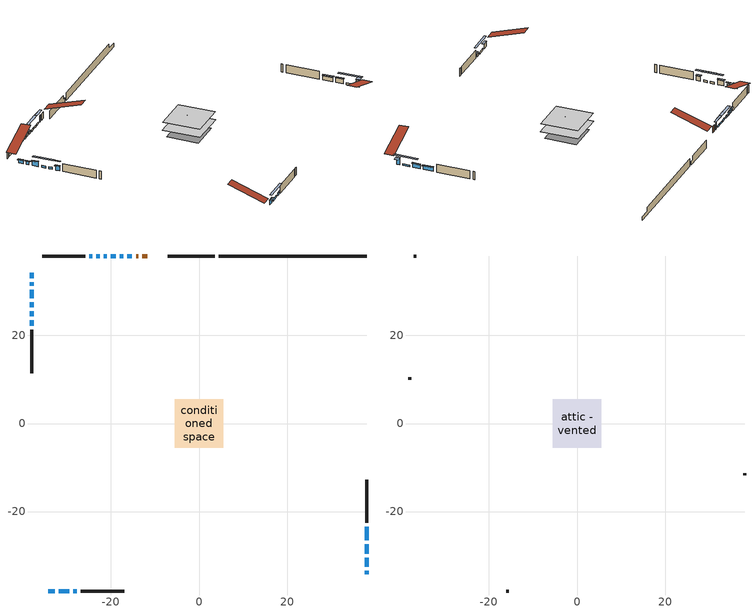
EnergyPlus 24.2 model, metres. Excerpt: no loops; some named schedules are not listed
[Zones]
conditioned space
 floor outside (Floor1 construction): -0.87,-0.87 -0.87,0.87 0.87,0.87 0.87,-0.87 z0.76
 floor adiabatic (AdiabaticFloorConstruction): -5.53,-5.53 -5.53,5.53 5.53,5.53 5.53,-5.53 z0.76
 floor foundation (Slab1 construction): -4.67,-4.67 -4.67,4.67 4.67,4.67 4.67,-4.67 z-1.58
 floor foundation (Slab1 construction 1): -2.62,-2.62 -2.62,2.62 2.62,2.62 2.62,-2.62 z-1.58
 wall outside (AdiabaticWallConstruction 1): -11.79,38.06 -12.86,38.06 / -13.78,38.06 -14.31,38.06 z0.76:2.79
 wall outside (AdiabaticWallConstruction): 38.06,-34.3 38.06,-33.48 z0.76:2.84; -38.06,34.3 -38.06,32.97 z0.76:1.87; -38.06,32.05 -38.06,31.28 / -28.58,-38.06 -27.76,-38.06 z0.76:1.68; -38.06,30.36 -38.06,28.49 z0.76:2.26; -34.3,-38.06 -32.77,-38.06 z0.76:2.16; 38.06,-32.56 38.06,-30.47 / -15.23,38.06 -16.28,38.06 / -17.2,38.06 -18.02,38.06 z0.76:1.31; -38.06,27.56 -38.06,26.39 / -31.84,-38.06 -29.51,-38.06 / -18.95,38.06 -20.02,38.06 / -38.06,25.46 -38.06,24.39 z0.76:1.37; 38.06,-29.54 38.06,-27.42 z0.76:2.14; 38.06,-26.49 38.06,-23.49 z0.76:2.1; -20.94,38.06 -21.61,38.06 z0.76:1.38; -22.54,38.06 -23.3,38.06 z0.76:1.84; -24.23,38.06 -24.89,38.06 / -38.06,23.47 -38.06,22.19 z0.76:2.17
 wall outside (Wall1 construction): -25.82,38.06 -35.65,38.06 / -26.84,-38.06 -17,-38.06 / -38.06,21.27 -38.06,11.43 / 38.06,-22.57 38.06,-12.74 z0.76:3.2
 wall foundation (FoundationWall1 construction): 4.46,38.06,-1.58 4.46,38.06,0.76 34.7,38.06,0.76 34.7,38.06,-0.52 38.06,38.06,-0.52 38.06,38.06,-1.58
 wall foundation (FoundationWall2 construction): -7.09,38.06,-1.58 -7.09,38.06,0.76 2.47,38.06,0.76 2.47,38.06,-0.46 3.53,38.06,-0.46 3.53,38.06,-1.58
 window (WindowConstruction 10): 38.06,-34.3 38.06,-33.48 z0.76:2.84
 window (WindowConstruction 6): -38.06,34.3 -38.06,32.98 z0.76:1.87
 window (WindowConstruction 7): -38.06,32.05 -38.06,31.28 z0.76:1.67
 window (WindowConstruction 8): -38.06,30.36 -38.06,28.49 z0.76:2.26
 window (WindowConstruction 9): -34.3,-38.06 -32.77,-38.06 z0.76:2.16
 window (WindowConstruction 12): 38.06,-32.56 38.06,-30.47 z0.76:1.31
 window (WindowConstruction 13): -15.24,38.06 -16.28,38.06 z0.76:1.31
 window (WindowConstruction 14): -17.21,38.06 -18.02,38.06 z0.76:1.31
 window (WindowConstruction 15): -38.06,27.56 -38.06,26.39 z0.76:1.37
 window (WindowConstruction 16): -31.84,-38.06 -29.51,-38.06 z0.76:1.37
 window (WindowConstruction 17): -18.95,38.06 -20.02,38.06 z0.76:1.37
 window (WindowConstruction 18): -38.06,25.46 -38.06,24.39 z0.76:1.37
 window (WindowConstruction 11): -28.58,-38.06 -27.76,-38.06 z0.76:1.67
 window (WindowConstruction): 38.06,-29.54 38.06,-27.42 z0.76:2.14
 window (WindowConstruction 1): 38.06,-26.49 38.06,-23.5 z0.76:2.1
 window (WindowConstruction 2): -20.95,38.06 -21.61,38.06 z0.76:1.38
 window (WindowConstruction 3): -22.54,38.06 -23.3,38.06 z0.76:1.84
 window (WindowConstruction 4): -24.23,38.06 -24.89,38.06 z0.76:2.17
 window (WindowConstruction 5): -38.06,23.47 -38.06,22.19 z0.76:2.17
 door (Door): -11.79,38.06 -12.85,38.06 z0.76:2.79
 door (Door 1): -13.78,38.06 -14.31,38.06 z0.76:2.79
 ceiling adiabatic (AdiabaticFloorConstruction): 5.53,-5.53 5.53,5.53 -5.53,5.53 -5.53,-5.53 z0.76
attic - vented
 floor to conditioned space (Floor2 construction Reversed): -5.46,-5.46 -5.46,5.46 5.46,5.46 5.46,-5.46 z3.2
 floor to conditioned space (Floor3 construction Reversed): -0.87,-0.87 -0.87,0.87 0.87,0.87 0.87,-0.87 z3.2
 wall outside (Wall2 construction): -36.58,38.06 -37.13,38.06 / -16.08,-38.06 -15.52,-38.06 / -38.06,10.5 -38.06,9.95 / 38.06,-11.81 38.06,-11.25 z0.76:3.2
 roof outside (Roof1 construction): -10.86,38.06,3.2 -10.86,27.3,6.79 -8.02,27.3,6.79 -8.02,38.06,3.2; -35.22,-38.06,3.2 -35.22,-27.3,6.79 -38.06,-27.3,6.79 -38.06,-38.06,3.2; -38.06,35.22,3.2 -27.3,35.22,6.79 -27.3,38.06,6.79 -38.06,38.06,3.2; 38.06,-35.22,3.2 27.3,-35.22,6.79 27.3,-38.06,6.79 38.06,-38.06,3.2
shading: 38.06,-33.3 38.06,-34.47 39.58,-34.47 39.58,-33.3 z3.02; -38.06,32.84 -38.06,34.43 -38.67,34.43 -38.67,32.84 z2; -38.06,30.99 -38.06,32.34 -38.36,32.34 -38.36,30.99 z1.97; -38.06,28.36 -38.06,30.49 -38.67,30.49 -38.67,28.36 z2.39; -32.64,-38.06 -34.43,-38.06 -34.43,-38.67 -32.64,-38.67 z2.29; 38.06,-27.99 38.06,-35.04 38.67,-35.04 38.67,-27.99 z3.79; -18.76,38.06 -12.75,38.06 -12.75,38.67 -18.76,38.67 z3.79; -20.5,38.06 -14.73,38.06 -14.73,38.67 -20.5,38.67 z3.79; -38.06,23.91 -38.06,30.04 -38.67,30.04 -38.67,23.91 z3.85; -27.03,-38.06 -34.32,-38.06 -34.32,-38.67 -27.03,-38.67 z3.85; -22.5,38.06 -16.47,38.06 -16.47,38.67 -22.5,38.67 z3.85; -38.06,21.91 -38.06,27.94 -38.67,27.94 -38.67,21.91 z3.85; -27.63,-38.06 -28.71,-38.06 -28.71,-38.36 -27.63,-38.36 z1.81; 38.06,-27.29 38.06,-29.67 38.67,-29.67 38.67,-27.29 z2.27; 38.06,-23.36 38.06,-26.62 38.67,-26.62 38.67,-23.36 z2.23; -21.74,38.06 -20.81,38.06 -20.81,38.67 -21.74,38.67 z1.51; -23.43,38.06 -22.41,38.06 -22.41,38.67 -23.43,38.67 z1.97; -25.02,38.06 -24.1,38.06 -24.1,38.67 -25.02,38.67 z2.3; -38.06,22.06 -38.06,23.6 -38.67,23.6 -38.67,22.06 z2.3
[Building]
Building 1: Terrain=Suburbs
[Site:Location]
Lethbridge CDA_AB: Latitude {deg}=49.7; Longitude {deg}=-112.77; Time Zone {hr}=-7; Elevation {m}=910; Keep Site Location Information=Yes
[Site:GroundTemperature:Shallow]
2.17017, 0.159738, -0.00126401, 0.952787, 4.78277, 8.59492, 11.8998, 13.9934, 14.1713, 12.4685, 9.24786, 5.55266
[Site:WaterMainsTemperature]
Calculation Method=Schedule; Temperature Schedule=mains temperature schedule
[Material] Roughness=Rough; Thermal Absorptance=0.9
Name | Thickness {m} | Conductivity {W/m-K} | Density {kg/m3} | Specific Heat {J/kg-K} | Solar Absorptance | Visible Absorptance
asphalt or fiberglass shingles | 0.00635 | 0.162714 | 1121.4 | 1465.45 | 0.4 | 0.4
ceiling loosefill ins | 0.169333 | 0.0480833 | 16.02 | 1046.75 | 0.7 | 0.7
ceiling loosefill ins 1 | 0.0846667 | 0.0480833 | 16.02 | 1046.75 | 0.7 | 0.7
ceiling stud and cavity | 0.1397 | 0.0808738 | 65.682 | 1177.47 | 0.7 | 0.7
ceiling stud and cavity 1 | 0.1397 | 0.114319 | 65.682 | 1177.47 | 0.7 | 0.7
concrete 4.0 in. | 0.1016 | 1.803125 | 2242.8 | 837.4 | 0.7 | 0.7
concrete 8.0 in. | 0.2032 | 1.803125 | 2242.8 | 837.4 | 0.7 | 0.7
door material | 0.04445 | 0.188738 | 512.64 | 1214.23 | 0.7 | 0.7
door material 1 | 0.04445 | 0.327969 | 512.64 | 1214.23 | 0.7 | 0.7
exterior vertical ins | 0.00336226 | 0.029427 | 32.04 | 1214.23 | 0.7 | 0.7
floor covering | 0.0127 | 9.015625 | 54.468 | 1339.84 | 0.6 | 0.6
floor covering 1 | 0.0127 | 0.0433444 | 54.468 | 1339.84 | 0.6 | 0.6
floor rigid ins; wall rigid ins | 0.512978 | 0.029427 | 32.04 | 1214.23 | 0.7 | 0.7
floor stud and cavity | 0.0889 | 0.258248 | 50.32683 | 1063.81 | 0.7 | 0.7
floor stud and cavity 1 | 0.1397 | 1.75129 | 37.0049 | 1207.88 | 0.7 | 0.7
furniture material conditioned space 1 | 0.1524 | 0.115458 | 640.8 | 1214.23 | 0.6 | 0.6
gypsum board | 0.0127 | 0.160291 | 801 | 837.4 | 0.6 | 0.6
gypsum board 1 | 0.0127 | 0.160291 | 801 | 837.4 | 0.7 | 0.7
osb sheathing 0.5 in. | 0.0127 | 0.115458 | 512.64 | 1214.23 | 0.7 | 0.7
osb sheathing 0.75 in. | 0.01905 | 0.115458 | 512.64 | 1214.23 | 0.7 | 0.7
wall stud and cavity | 0.1397 | 0.0902599 | 139.0536 | 1170.24 | 0.7 | 0.7
wall stud and cavity 1 | 0.0889 | 6.9971 | 50.32683 | 1063.81 | 0.6 | 0.6
wall stud and cavity 2 | 0.0889 | 0.380278 | 52.3479 | 1209.89 | 0.7 | 0.7
wall stud and cavity 3 | 0.0889 | 0.391764 | 83.0341 | 1211.67 | 0.7 | 0.7
wood siding | 0.0254 | 0.102417 | 544.68 | 1172.36 | 0.4 | 0.4
wood siding 1 | 0.00254 | 0.102417 | 544.68 | 1172.36 | 0.4 | 0.4
wood siding 2; wood siding 3 | 0.0254 | 0.102417 | 544.68 | 1172.36 | 0.7 | 0.7
[WindowMaterial:SimpleGlazingSystem]
Name | U-Factor {W/m2-K} | Solar Heat Gain Coefficient
WindowMaterial | 1.8885 | 0.62
WindowMaterial 1 | 2.89919 | 0.65
WindowMaterial 10 | 2.9219 | 0.51
WindowMaterial 11 | 2.95767 | 0.63
WindowMaterial 12 | 3.00196 | 0.5
WindowMaterial 13 | 3.00991 | 0.48
WindowMaterial 14 | 2.98776 | 0.52
WindowMaterial 15 | 2.99003 | 0.52
WindowMaterial 2 | 3.07009 | 0.42
WindowMaterial 3 | 3.01559 | 0.51
WindowMaterial 4 | 1.88055 | 0.49
WindowMaterial 5 | 1.75848 | 0.6
WindowMaterial 6 | 2.93666 | 0.6
WindowMaterial 7 | 3.03092 | 0.49
WindowMaterial 8 | 1.663654 | 0.42
WindowMaterial 9 | 2.91792 | 0.63
[Construction]
AdiabaticFloorConstruction: floor stud and cavity 1, floor rigid ins, osb sheathing 0.75 in., floor covering 1
AdiabaticWallConstruction: wood siding 2, wall rigid ins, wall stud and cavity 2, gypsum board
AdiabaticWallConstruction 1: wood siding 3, wall rigid ins, wall stud and cavity 2, gypsum board
Door: door material
Door 1: door material 1
Floor1 construction: floor stud and cavity, floor covering
Floor2 construction Reversed: gypsum board, ceiling stud and cavity, ceiling loosefill ins
Floor3 construction Reversed: gypsum board, ceiling stud and cavity 1, ceiling loosefill ins 1
FoundationWall1 construction: concrete 8.0 in., gypsum board 1
FoundationWall2 construction: concrete 8.0 in.
furniture construction conditioned space 1: furniture material conditioned space 1
PartitionWallConstruction: gypsum board, wall stud and cavity 3, gypsum board
Roof1 construction: asphalt or fiberglass shingles
Slab1 construction; Slab1 construction 1: concrete 4.0 in.
Wall1 construction: wood siding, osb sheathing 0.5 in., wall stud and cavity, gypsum board
Wall2 construction: wood siding 1, wall stud and cavity 1
WindowConstruction: WindowMaterial
WindowConstruction 1: WindowMaterial 1
WindowConstruction 10: WindowMaterial 10
WindowConstruction 11: WindowMaterial 11
WindowConstruction 12; WindowConstruction 13: WindowMaterial 12
WindowConstruction 14: WindowMaterial 13
WindowConstruction 15; WindowConstruction 16: WindowMaterial 14
WindowConstruction 17; WindowConstruction 18: WindowMaterial 15
WindowConstruction 2: WindowMaterial 2
WindowConstruction 3: WindowMaterial 3
WindowConstruction 4: WindowMaterial 4
WindowConstruction 5: WindowMaterial 5
WindowConstruction 6: WindowMaterial 6
WindowConstruction 7: WindowMaterial 7
WindowConstruction 8: WindowMaterial 8
WindowConstruction 9: WindowMaterial 9
[Zone] Multiplier=1; Part of Total Floor Area=Yes
Name | Volume {m3}
attic - vented | 71.1698
conditioned space | 605.4
[Space]
Name | Zone | Volume {m3}
attic - vented 1 | attic - vented | 71.1698
conditioned space 1 | conditioned space | 605.4
[ZoneInfiltration:EffectiveLeakageArea]
infil attic - vented 1: Zone or Space=attic - vented 1; Schedule=Always On Discrete; Effective Air Leakage Area {cm2}=4442.55; Stack Coefficient=0.000419105; Wind Coefficient=1.38319e-05
[ZoneMixing]
whole house fan mix: Zone or Space=attic - vented; Schedule=Always On Continuous; Design Flow Rate Calculation Method=Flow/Zone; Design Flow Rate {m3/s}=0; Source Zone or Space=conditioned space
[SurfaceProperty:ExposedFoundationPerimeter] Exposed Perimeter Calculation Method=TotalExposedPerimeter
Name | Total Exposed Perimeter {m}
Slab1 | 33.604
Slab1 1 | 10.619
[InternalMass] Zone or ZoneList=conditioned space; Space or SpaceList=conditioned space 1
Name | Construction | Surface Area {m2}
furniture mass conditioned space 1 | furniture construction conditioned space 1 | 95.98
partition wall mass | PartitionWallConstruction | 239.95
[Lights]
interior lighting: Zone or ZoneList or Space or SpaceList=conditioned space 1; Schedule=interior lighting schedule; Design Level Calculation Method=LightingLevel; Lighting Level {W}=343.2; Return Air Fraction=0; Fraction Radiant=0.6; Fraction Visible=0.2; Fraction Replaceable=1
[People]
occupants: Zone or ZoneList or Space or SpaceList=conditioned space 1; Number of People Schedule=occupants schedule; Number of People Calculation Method=People; Number of People=3; Fraction Radiant=0.314171; Sensible Heat Fraction=0.56303; Activity Level Schedule=occupants activity schedule; Carbon Dioxide Generation Rate {m3/s-W}=0; Enable ASHRAE 55 Comfort Warnings=No; Mean Radiant Temperature Calculation Type=EnclosureAveraged
[ElectricEquipment] Zone or ZoneList or Space or SpaceList=conditioned space 1; Design Level Calculation Method=EquipmentLevel
Name | Schedule | Design Level {W} | Fraction Latent | Fraction Radiant | Fraction Lost
clothes dryer | clothes dryer schedule | 140.772 | 0.015 | 0.081 | 0.85
clothes washer | clothes washer schedule | 32.1985 | 0.03 | 0.162 | 0.7
cooking range | cooking range schedule | 215.147 | 0.08 | 0.432 | 0.2
dishwasher | dishwasher schedule | 66.8632 | 0.3 | 0.18 | 0.4
fridge | fridge schedule | 72.9452 | 0 | 0.6 | 0
mech vent bath fan 0 | mech vent bath fan 0 schedule | 25.1 | 0 | 0 | 1
mech vent house fan | mech vent house fan schedule | 0 | 0 | 0 | 1
mech vent house fan cfis | mech vent house fan cfis schedule | 0 | 0 | 0 | 0
misc plug loads | misc plug loads schedule | 494.7 | 0.045 | 0.513 | 0.1
whole house fan | Always On Discrete | 0 | 0 | 0 | 1
[OtherEquipment] Zone or ZoneList or Space or SpaceList=conditioned space 1; Design Level Calculation Method=EquipmentLevel
Name | Fuel Type | Schedule | Design Level {W} | Fraction Latent | Fraction Radiant | Fraction Lost
clothes dryer 1 | Electricity | clothes dryer schedule | 0 | 0.015 | 0.081 | 0.85
cooking range 1 | Electricity | cooking range schedule | 0 | 0.08 | 0.432 | 0.2
general water use latent | None | general water use schedule | 62.594 | 1 | 0 | 0
general water use sensible | None | general water use schedule | -61.6891 | 0 | 0.6 | 0
mech vent house fan latent load | None | Always On Discrete | 0 | 1 | 0 | 0
mech vent house fan sensible load | None | Always On Discrete | 0 | 0 | 0 | 0
water heater energy adjustment1 | NaturalGas | Always On Discrete | 0.01 | 0 | 0 | 1
[ZoneInfiltration:DesignFlowRate] Zone or ZoneList or Space or SpaceList=conditioned space 1; Schedule=Always On Discrete; Design Flow Rate Calculation Method=Flow/Zone; Design Flow Rate {m3/s}=0
infil flow; natural vent flow; whole house fan flow
[Foundation:Kiva] Initial Indoor Air Temperature {C}=18; Wall Height Above Grade {m}=0.760019; Wall Depth Below Slab {m}=0.2032
Name | Custom Block Material Name 1 | Custom Block Depth 1 {m} | Custom Block X Position 1 {m} | Custom Block Z Position 1 {m}
Foundation Kiva 1 | exterior vertical ins | 2.34001 | 0.2159 | 0
Foundation Kiva 2
[Foundation:Kiva:Settings]
Soil Conductivity {W/m-K}=0.849921; Soil Density {kg/m3}=1842.3; Soil Specific Heat {J/kg-K}=418.7; Ground Solar Absorptivity=0.9; Ground Thermal Absorptivity=0.9; Ground Surface Roughness {m}=0.03; Far-Field Width {m}=40; Deep-Ground Boundary Condition=ZeroFlux; Deep-Ground Depth {m}=40; Minimum Cell Dimension {m}=0.2; Maximum Cell Growth Coefficient=3; Simulation Timestep=Timestep
[Exterior:Lights]
exterior lighting: Schedule=exterior lighting schedule; Design Level {W}=75.6
[Schedule:Constant]
Name | Hourly Value
Always On Continuous; mech vent house fan schedule; mech vent house fan cfis schedule; Always On Discrete | 1
occupants activity schedule | 117.228
fridge schedule | 0
[Schedule:Week:Daily]
interior lighting schedule Week Rule - Jan1-Jan27: interior lighting schedule day, interior lighting schedule day, interior lighting schedule day, interior lighting schedule day, interior lighting schedule day, interior lighting schedule day, interior lighting schedule day, interior lighting schedule default day, interior lighting schedule default day, interior lighting schedule default day, interior lighting schedule default day, interior lighting schedule default day
interior lighting schedule Week Rule - Jan28-Feb3: interior lighting schedule day, interior lighting schedule day, interior lighting schedule day, interior lighting schedule day, interior lighting schedule day 1, interior lighting schedule day 1, interior lighting schedule day 1, interior lighting schedule default day, interior lighting schedule default day, interior lighting schedule default day, interior lighting schedule default day, interior lighting schedule default day
interior lighting schedule Week Rule - Feb4-Feb24: interior lighting schedule day 1, interior lighting schedule day 1, interior lighting schedule day 1, interior lighting schedule day 1, interior lighting schedule day 1, interior lighting schedule day 1, interior lighting schedule day 1, interior lighting schedule default day, interior lighting schedule default day, interior lighting schedule default day, interior lighting schedule default day, interior lighting schedule default day
interior lighting schedule Week Rule - Feb25-Mar3: interior lighting schedule day 1, interior lighting schedule day 1, interior lighting schedule day 1, interior lighting schedule day 1, interior lighting schedule day 2, interior lighting schedule day 2, interior lighting schedule day 2, interior lighting schedule default day, interior lighting schedule default day, interior lighting schedule default day, interior lighting schedule default day, interior lighting schedule default day
interior lighting schedule Week Rule - Mar4-Mar31: interior lighting schedule day 2, interior lighting schedule day 2, interior lighting schedule day 2, interior lighting schedule day 2, interior lighting schedule day 2, interior lighting schedule day 2, interior lighting schedule day 2, interior lighting schedule default day, interior lighting schedule default day, interior lighting schedule default day, interior lighting schedule default day, interior lighting schedule default day
interior lighting schedule Week Rule - Apr1-Apr28: interior lighting schedule day 3, interior lighting schedule day 3, interior lighting schedule day 3, interior lighting schedule day 3, interior lighting schedule day 3, interior lighting schedule day 3, interior lighting schedule day 3, interior lighting schedule default day, interior lighting schedule default day, interior lighting schedule default day, interior lighting schedule default day, interior lighting schedule default day
interior lighting schedule Week Rule - Apr29-May5: interior lighting schedule day 3, interior lighting schedule day 3, interior lighting schedule day 4, interior lighting schedule day 4, interior lighting schedule day 4, interior lighting schedule day 4, interior lighting schedule day 4, interior lighting schedule default day, interior lighting schedule default day, interior lighting schedule default day, interior lighting schedule default day, interior lighting schedule default day
interior lighting schedule Week Rule - May6-May26: interior lighting schedule day 4, interior lighting schedule day 4, interior lighting schedule day 4, interior lighting schedule day 4, interior lighting schedule day 4, interior lighting schedule day 4, interior lighting schedule day 4, interior lighting schedule default day, interior lighting schedule default day, interior lighting schedule default day, interior lighting schedule default day, interior lighting schedule default day
interior lighting schedule Week Rule - May27-Jun2: interior lighting schedule day 4, interior lighting schedule day 4, interior lighting schedule day 4, interior lighting schedule day 4, interior lighting schedule day 4, interior lighting schedule day 5, interior lighting schedule day 5, interior lighting schedule default day, interior lighting schedule default day, interior lighting schedule default day, interior lighting schedule default day, interior lighting schedule default day
interior lighting schedule Week Rule - Jun3-Jun30: interior lighting schedule day 5, interior lighting schedule day 5, interior lighting schedule day 5, interior lighting schedule day 5, interior lighting schedule day 5, interior lighting schedule day 5, interior lighting schedule day 5, interior lighting schedule default day, interior lighting schedule default day, interior lighting schedule default day, interior lighting schedule default day, interior lighting schedule default day
interior lighting schedule Week Rule - Jul1-Jul28: interior lighting schedule day 6, interior lighting schedule day 6, interior lighting schedule day 6, interior lighting schedule day 6, interior lighting schedule day 6, interior lighting schedule day 6, interior lighting schedule day 6, interior lighting schedule default day, interior lighting schedule default day, interior lighting schedule default day, interior lighting schedule default day, interior lighting schedule default day
interior lighting schedule Week Rule - Jul29-Aug4: interior lighting schedule day 6, interior lighting schedule day 6, interior lighting schedule day 6, interior lighting schedule day 7, interior lighting schedule day 7, interior lighting schedule day 7, interior lighting schedule day 7, interior lighting schedule default day, interior lighting schedule default day, interior lighting schedule default day, interior lighting schedule default day, interior lighting schedule default day
interior lighting schedule Week Rule - Aug5-Aug25: interior lighting schedule day 7, interior lighting schedule day 7, interior lighting schedule day 7, interior lighting schedule day 7, interior lighting schedule day 7, interior lighting schedule day 7, interior lighting schedule day 7, interior lighting schedule default day, interior lighting schedule default day, interior lighting schedule default day, interior lighting schedule default day, interior lighting schedule default day
interior lighting schedule Week Rule - Aug26-Sep1: interior lighting schedule day 7, interior lighting schedule day 7, interior lighting schedule day 7, interior lighting schedule day 7, interior lighting schedule day 7, interior lighting schedule day 7, interior lighting schedule day 8, interior lighting schedule default day, interior lighting schedule default day, interior lighting schedule default day, interior lighting schedule default day, interior lighting schedule default day
interior lighting schedule Week Rule - Sep2-Sep29: interior lighting schedule day 8, interior lighting schedule day 8, interior lighting schedule day 8, interior lighting schedule day 8, interior lighting schedule day 8, interior lighting schedule day 8, interior lighting schedule day 8, interior lighting schedule default day, interior lighting schedule default day, interior lighting schedule default day, interior lighting schedule default day, interior lighting schedule default day
interior lighting schedule Week Rule - Sep30-Oct6: interior lighting schedule day 8, interior lighting schedule day 9, interior lighting schedule day 9, interior lighting schedule day 9, interior lighting schedule day 9, interior lighting schedule day 9, interior lighting schedule day 9, interior lighting schedule default day, interior lighting schedule default day, interior lighting schedule default day, interior lighting schedule default day, interior lighting schedule default day
interior lighting schedule Week Rule - Oct7-Oct27: interior lighting schedule day 9, interior lighting schedule day 9, interior lighting schedule day 9, interior lighting schedule day 9, interior lighting schedule day 9, interior lighting schedule day 9, interior lighting schedule day 9, interior lighting schedule default day, interior lighting schedule default day, interior lighting schedule default day, interior lighting schedule default day, interior lighting schedule default day
interior lighting schedule Week Rule - Oct28-Nov3: interior lighting schedule day 9, interior lighting schedule day 9, interior lighting schedule day 9, interior lighting schedule day 9, interior lighting schedule day 10, interior lighting schedule day 10, interior lighting schedule day 10, interior lighting schedule default day, interior lighting schedule default day, interior lighting schedule default day, interior lighting schedule default day, interior lighting schedule default day
interior lighting schedule Week Rule - Nov4-Nov24: interior lighting schedule day 10, interior lighting schedule day 10, interior lighting schedule day 10, interior lighting schedule day 10, interior lighting schedule day 10, interior lighting schedule day 10, interior lighting schedule day 10, interior lighting schedule default day, interior lighting schedule default day, interior lighting schedule default day, interior lighting schedule default day, interior lighting schedule default day
interior lighting schedule Week Rule - Nov25-Dec1: interior lighting schedule day 10, interior lighting schedule day 10, interior lighting schedule day 10, interior lighting schedule day 10, interior lighting schedule day 10, interior lighting schedule day 10, interior lighting schedule day 11, interior lighting schedule default day, interior lighting schedule default day, interior lighting schedule default day, interior lighting schedule default day, interior lighting schedule default day
interior lighting schedule Week Rule - Dec2-Dec31: interior lighting schedule day 11, interior lighting schedule day 11, interior lighting schedule day 11, interior lighting schedule day 11, interior lighting schedule day 11, interior lighting schedule day 11, interior lighting schedule day 11, interior lighting schedule default day, interior lighting schedule default day, interior lighting schedule default day, interior lighting schedule default day, interior lighting schedule default day
occupants schedule Week Rule - Jan1-Dec31: occupants schedule day, occupants schedule day, occupants schedule day, occupants schedule day, occupants schedule day, occupants schedule day, occupants schedule day, occupants schedule default day, occupants schedule default day, occupants schedule default day, occupants schedule default day, occupants schedule default day
clothes dryer schedule Week Rule - Jan1-Dec31: clothes dryer schedule day, clothes dryer schedule day, clothes dryer schedule day, clothes dryer schedule day, clothes dryer schedule day, clothes dryer schedule day, clothes dryer schedule day, clothes dryer schedule default day, clothes dryer schedule default day, clothes dryer schedule default day, clothes dryer schedule default day, clothes dryer schedule default day
clothes washer schedule Week Rule - Jan1-Dec31: clothes washer schedule day, clothes washer schedule day, clothes washer schedule day, clothes washer schedule day, clothes washer schedule day, clothes washer schedule day, clothes washer schedule day, clothes washer schedule default day, clothes washer schedule default day, clothes washer schedule default day, clothes washer schedule default day, clothes washer schedule default day
cooking range schedule Week Rule - Jan1-Dec31: cooking range schedule day, cooking range schedule day, cooking range schedule day, cooking range schedule day, cooking range schedule day, cooking range schedule day, cooking range schedule day, cooking range schedule default day, cooking range schedule default day, cooking range schedule default day, cooking range schedule default day, cooking range schedule default day
dishwasher schedule Week Rule - Jan1-Dec31: dishwasher schedule day, dishwasher schedule day, dishwasher schedule day, dishwasher schedule day, dishwasher schedule day, dishwasher schedule day, dishwasher schedule day, dishwasher schedule default day, dishwasher schedule default day, dishwasher schedule default day, dishwasher schedule default day, dishwasher schedule default day
mech vent bath fan 0 schedule Week Rule - Jan1-Dec31: mech vent bath fan 0 schedule day, mech vent bath fan 0 schedule day, mech vent bath fan 0 schedule day, mech vent bath fan 0 schedule day, mech vent bath fan 0 schedule day, mech vent bath fan 0 schedule day, mech vent bath fan 0 schedule day, mech vent bath fan 0 schedule default day, mech vent bath fan 0 schedule default day, mech vent bath fan 0 schedule default day, mech vent bath fan 0 schedule default day, mech vent bath fan 0 schedule default day
misc plug loads schedule Week Rule - Jan1-Dec31: misc plug loads schedule day, misc plug loads schedule day, misc plug loads schedule day, misc plug loads schedule day, misc plug loads schedule day, misc plug loads schedule day, misc plug loads schedule day, misc plug loads schedule default day, misc plug loads schedule default day, misc plug loads schedule default day, misc plug loads schedule default day, misc plug loads schedule default day
general water use schedule Week Rule - Jan1-Dec31: general water use schedule day, general water use schedule day, general water use schedule day, general water use schedule day, general water use schedule day, general water use schedule day, general water use schedule day, general water use schedule default day, general water use schedule default day, general water use schedule default day, general water use schedule default day, general water use schedule default day
exterior lighting schedule Week Rule - Jan1-Jan27: exterior lighting schedule day, exterior lighting schedule day, exterior lighting schedule day, exterior lighting schedule day, exterior lighting schedule day, exterior lighting schedule day, exterior lighting schedule day, exterior lighting schedule default day, exterior lighting schedule default day, exterior lighting schedule default day, exterior lighting schedule default day, exterior lighting schedule default day
exterior lighting schedule Week Rule - Jan28-Feb3: exterior lighting schedule day, exterior lighting schedule day, exterior lighting schedule day, exterior lighting schedule day, exterior lighting schedule day 1, exterior lighting schedule day 1, exterior lighting schedule day 1, exterior lighting schedule default day, exterior lighting schedule default day, exterior lighting schedule default day, exterior lighting schedule default day, exterior lighting schedule default day
exterior lighting schedule Week Rule - Feb4-Feb24: exterior lighting schedule day 1, exterior lighting schedule day 1, exterior lighting schedule day 1, exterior lighting schedule day 1, exterior lighting schedule day 1, exterior lighting schedule day 1, exterior lighting schedule day 1, exterior lighting schedule default day, exterior lighting schedule default day, exterior lighting schedule default day, exterior lighting schedule default day, exterior lighting schedule default day
exterior lighting schedule Week Rule - Feb25-Mar3: exterior lighting schedule day 1, exterior lighting schedule day 1, exterior lighting schedule day 1, exterior lighting schedule day 1, exterior lighting schedule day 2, exterior lighting schedule day 2, exterior lighting schedule day 2, exterior lighting schedule default day, exterior lighting schedule default day, exterior lighting schedule default day, exterior lighting schedule default day, exterior lighting schedule default day
exterior lighting schedule Week Rule - Mar4-Mar31: exterior lighting schedule day 2, exterior lighting schedule day 2, exterior lighting schedule day 2, exterior lighting schedule day 2, exterior lighting schedule day 2, exterior lighting schedule day 2, exterior lighting schedule day 2, exterior lighting schedule default day, exterior lighting schedule default day, exterior lighting schedule default day, exterior lighting schedule default day, exterior lighting schedule default day
exterior lighting schedule Week Rule - Apr1-Apr28: exterior lighting schedule day 3, exterior lighting schedule day 3, exterior lighting schedule day 3, exterior lighting schedule day 3, exterior lighting schedule day 3, exterior lighting schedule day 3, exterior lighting schedule day 3, exterior lighting schedule default day, exterior lighting schedule default day, exterior lighting schedule default day, exterior lighting schedule default day, exterior lighting schedule default day
exterior lighting schedule Week Rule - Apr29-May5: exterior lighting schedule day 3, exterior lighting schedule day 3, exterior lighting schedule day 4, exterior lighting schedule day 4, exterior lighting schedule day 4, exterior lighting schedule day 4, exterior lighting schedule day 4, exterior lighting schedule default day, exterior lighting schedule default day, exterior lighting schedule default day, exterior lighting schedule default day, exterior lighting schedule default day
exterior lighting schedule Week Rule - May6-May26: exterior lighting schedule day 4, exterior lighting schedule day 4, exterior lighting schedule day 4, exterior lighting schedule day 4, exterior lighting schedule day 4, exterior lighting schedule day 4, exterior lighting schedule day 4, exterior lighting schedule default day, exterior lighting schedule default day, exterior lighting schedule default day, exterior lighting schedule default day, exterior lighting schedule default day
exterior lighting schedule Week Rule - May27-Jun2: exterior lighting schedule day 4, exterior lighting schedule day 4, exterior lighting schedule day 4, exterior lighting schedule day 4, exterior lighting schedule day 4, exterior lighting schedule day 5, exterior lighting schedule day 5, exterior lighting schedule default day, exterior lighting schedule default day, exterior lighting schedule default day, exterior lighting schedule default day, exterior lighting schedule default day
exterior lighting schedule Week Rule - Jun3-Jun30: exterior lighting schedule day 5, exterior lighting schedule day 5, exterior lighting schedule day 5, exterior lighting schedule day 5, exterior lighting schedule day 5, exterior lighting schedule day 5, exterior lighting schedule day 5, exterior lighting schedule default day, exterior lighting schedule default day, exterior lighting schedule default day, exterior lighting schedule default day, exterior lighting schedule default day
exterior lighting schedule Week Rule - Jul1-Jul28: exterior lighting schedule day 6, exterior lighting schedule day 6, exterior lighting schedule day 6, exterior lighting schedule day 6, exterior lighting schedule day 6, exterior lighting schedule day 6, exterior lighting schedule day 6, exterior lighting schedule default day, exterior lighting schedule default day, exterior lighting schedule default day, exterior lighting schedule default day, exterior lighting schedule default day
exterior lighting schedule Week Rule - Jul29-Aug4: exterior lighting schedule day 6, exterior lighting schedule day 6, exterior lighting schedule day 6, exterior lighting schedule day 7, exterior lighting schedule day 7, exterior lighting schedule day 7, exterior lighting schedule day 7, exterior lighting schedule default day, exterior lighting schedule default day, exterior lighting schedule default day, exterior lighting schedule default day, exterior lighting schedule default day
exterior lighting schedule Week Rule - Aug5-Aug25: exterior lighting schedule day 7, exterior lighting schedule day 7, exterior lighting schedule day 7, exterior lighting schedule day 7, exterior lighting schedule day 7, exterior lighting schedule day 7, exterior lighting schedule day 7, exterior lighting schedule default day, exterior lighting schedule default day, exterior lighting schedule default day, exterior lighting schedule default day, exterior lighting schedule default day
[Schedule:Year]
interior lighting schedule: interior lighting schedule Week Rule - Jan1-Jan27, 1, 1, 1, 27, interior lighting schedule Week Rule - Jan28-Feb3, 1, 28, 2, 3, interior lighting schedule Week Rule - Feb4-Feb24, 2, 4, 2, 24, interior lighting schedule Week Rule - Feb25-Mar3, 2, 25, 3, 3, interior lighting schedule Week Rule - Mar4-Mar31, 3, 4, 3, 31, interior lighting schedule Week Rule - Apr1-Apr28, 4, 1, 4, 28, interior lighting schedule Week Rule - Apr29-May5, 4, 29, 5, 5, interior lighting schedule Week Rule - May6-May26, 5, 6, 5, 26, interior lighting schedule Week Rule - May27-Jun2, 5, 27, 6, 2, interior lighting schedule Week Rule - Jun3-Jun30, 6, 3, 6, 30, interior lighting schedule Week Rule - Jul1-Jul28, 7, 1, 7, 28, interior lighting schedule Week Rule - Jul29-Aug4, 7, 29, 8, 4, interior lighting schedule Week Rule - Aug5-Aug25, 8, 5, 8, 25, interior lighting schedule Week Rule - Aug26-Sep1, 8, 26, 9, 1, interior lighting schedule Week Rule - Sep2-Sep29, 9, 2, 9, 29, interior lighting schedule Week Rule - Sep30-Oct6, 9, 30, 10, 6, interior lighting schedule Week Rule - Oct7-Oct27, 10, 7, 10, 27, interior lighting schedule Week Rule - Oct28-Nov3, 10, 28, 11, 3, interior lighting schedule Week Rule - Nov4-Nov24, 11, 4, 11, 24, interior lighting schedule Week Rule - Nov25-Dec1, 11, 25, 12, 1, interior lighting schedule Week Rule - Dec2-Dec31, 12, 2, 12, 31
occupants schedule: occupants schedule Week Rule - Jan1-Dec31, 1, 1, 12, 31
clothes dryer schedule: clothes dryer schedule Week Rule - Jan1-Dec31, 1, 1, 12, 31
clothes washer schedule: clothes washer schedule Week Rule - Jan1-Dec31, 1, 1, 12, 31
cooking range schedule: cooking range schedule Week Rule - Jan1-Dec31, 1, 1, 12, 31
dishwasher schedule: dishwasher schedule Week Rule - Jan1-Dec31, 1, 1, 12, 31
mech vent bath fan 0 schedule: mech vent bath fan 0 schedule Week Rule - Jan1-Dec31, 1, 1, 12, 31
misc plug loads schedule: misc plug loads schedule Week Rule - Jan1-Dec31, 1, 1, 12, 31
general water use schedule: general water use schedule Week Rule - Jan1-Dec31, 1, 1, 12, 31
exterior lighting schedule: exterior lighting schedule Week Rule - Jan1-Jan27, 1, 1, 1, 27, exterior lighting schedule Week Rule - Jan28-Feb3, 1, 28, 2, 3, exterior lighting schedule Week Rule - Feb4-Feb24, 2, 4, 2, 24, exterior lighting schedule Week Rule - Feb25-Mar3, 2, 25, 3, 3, exterior lighting schedule Week Rule - Mar4-Mar31, 3, 4, 3, 31, exterior lighting schedule Week Rule - Apr1-Apr28, 4, 1, 4, 28, exterior lighting schedule Week Rule - Apr29-May5, 4, 29, 5, 5, exterior lighting schedule Week Rule - May6-May26, 5, 6, 5, 26, exterior lighting schedule Week Rule - May27-Jun2, 5, 27, 6, 2, exterior lighting schedule Week Rule - Jun3-Jun30, 6, 3, 6, 30, exterior lighting schedule Week Rule - Jul1-Jul28, 7, 1, 7, 28, exterior lighting schedule Week Rule - Jul29-Aug4, 7, 29, 8, 4, exterior lighting schedule Week Rule - Aug5-Aug25, 8, 5, 8, 25, exterior lighting schedule Week Rule - Aug26-Sep1, 8, 26, 9, 1, exterior lighting schedule Week Rule - Sep2-Sep29, 9, 2, 9, 29, exterior lighting schedule Week Rule - Sep30-Oct6, 9, 30, 10, 6, exterior lighting schedule Week Rule - Oct7-Oct27, 10, 7, 10, 27, exterior lighting schedule Week Rule - Oct28-Nov3, 10, 28, 11, 3, exterior lighting schedule Week Rule - Nov4-Nov24, 11, 4, 11, 24, exterior lighting schedule Week Rule - Nov25-Dec1, 11, 25, 12, 1, exterior lighting schedule Week Rule - Dec2-Dec31, 12, 2, 12, 31
[Schedule:Compact]
mains temperature schedule: Through: 01/01, For: AllDays, Until: 24:00, 6.68667, Through: 01/02, For: AllDays, Until: 24:00, 6.61944, Through: 01/03, For: AllDays, Until: 24:00, 6.55333, Through: 01/04, For: AllDays, Until: 24:00, 6.48778, Through: 01/05, For: AllDays, Until: 24:00, 6.42389, Through: 01/06, For: AllDays, Until: 24:00, 6.36111, Through: 01/07, For: AllDays, Until: 24:00, 6.29944, Through: 01/08, For: AllDays, Until: 24:00, 6.23889, Through: 01/09, For: AllDays, Until: 24:00, 6.17944, Through: 01/10, For: AllDays, Until: 24:00, 6.12111, Through: 01/11, For: AllDays, Until: 24:00, 6.06444, Through: 01/12, For: AllDays, Until: 24:00, 6.00833, Through: 01/13, For: AllDays, Until: 24:00, 5.95389, Through: 01/14, For: AllDays, Until: 24:00, 5.90111, Through: 01/15, For: AllDays, Until: 24:00, 5.84889, Through: 01/16, For: AllDays, Until: 24:00, 5.79833, Through: 01/17, For: AllDays, Until: 24:00, 5.74889, Through: 01/18, For: AllDays, Until: 24:00, 5.70111, Through: 01/19, For: AllDays, Until: 24:00, 5.65444, Through: 01/20, For: AllDays, Until: 24:00, 5.60944, Through: 01/21, For: AllDays, Until: 24:00, 5.56556, Through: 01/22, For: AllDays, Until: 24:00, 5.52333, Through: 01/23, For: AllDays, Until: 24:00, 5.48222, Through: 01/24, For: AllDays, Until: 24:00, 5.44222, Through: 01/25, For: AllDays, Until: 24:00, 5.40389, Through: 01/26, For: AllDays, Until: 24:00, 5.36722, Through: 01/27, For: AllDays, Until: 24:00, 5.33222, Through: 01/28, For: AllDays, Until: 24:00, 5.29833, Through: 01/29, For: AllDays, Until: 24:00, 5.26556, Through: 01/30, For: AllDays, Until: 24:00, 5.235, Through: 01/31, For: AllDays, Until: 24:00, 5.20556, Through: 02/01, For: AllDays, Until: 24:00, 5.17722, Through: 02/02, For: AllDays, Until: 24:00, 5.15111, Through: 02/03, For: AllDays, Until: 24:00, 5.12611, Through: 02/04, For: AllDays, Until: 24:00, 5.10278, Through: 02/05, For: AllDays, Until: 24:00, 5.08056, Through: 02/06, For: AllDays, Until: 24:00, 5.06, Through: 02/07, For: AllDays, Until: 24:00, 5.04167, Through: 02/08, For: AllDays, Until: 24:00, 5.02389, Through: 02/09, For: AllDays, Until: 24:00, 5.00833, Through: 02/10, For: AllDays, Until: 24:00, 4.99444, Through: 02/11, For: AllDays, Until: 24:00, 4.98167, Through: 02/12, For: AllDays, Until: 24:00, 4.97056, Through: 02/13, For: AllDays, Until: 24:00, 4.96111, Through: 02/14, For: AllDays, Until: 24:00, 4.95333, Through: 02/15, For: AllDays, Until: 24:00, 4.94667, Through: 02/16, For: AllDays, Until: 24:00, 4.94222, Through: 02/17, For: AllDays, Until: 24:00, 4.93889, Through: 02/18, For: AllDays, Until: 24:00, 4.93722, Through: 02/19, For: AllDays, Until: 24:00, 4.93722, Through: 02/20, For: AllDays, Until: 24:00, 4.93833, Through: 02/21, For: AllDays, Until: 24:00, 4.94167, Through: 02/22, For: AllDays, Until: 24:00, 4.94611, Through: 02/23, For: AllDays, Until: 24:00, 4.95278, Through: 02/24, For: AllDays, Until: 24:00, 4.96056, Through: 02/25, For: AllDays, Until: 24:00, 4.96944, Through: 02/26, For: AllDays, Until: 24:00, 4.98056, Through: 02/27, For: AllDays, Until: 24:00, 4.99333, Through: 02/28, For: AllDays, Until: 24:00, 5.00722, Through: 03/01, For: AllDays, Until: 24:00, 5.02278, Through: 03/02, For: AllDays, Until: 24:00, 5.04, Through: 03/03, For: AllDays, Until: 24:00, 5.05833, Through: 03/04, For: AllDays, Until: 24:00, 5.07889, Through: 03/05, For: AllDays, Until: 24:00, 5.10056, Through: 03/06, For: AllDays, Until: 24:00, 5.12389, Through: 03/07, For: AllDays, Until: 24:00, 5.14889, Through: 03/08, For: AllDays, Until: 24:00, 5.175, Through: 03/09, For: AllDays, Until: 24:00, 5.20278, Through: 03/10, For: AllDays, Until: 24:00, 5.23222, Through: 03/11, For: AllDays, Until: 24:00, 5.26278, Through: 03/12, For: AllDays, Until: 24:00, 5.29556, Through: 03/13, For: AllDays, Until: 24:00, 5.32889, Through: 03/14, For: AllDays, Until: 24:00, 5.36444, Through: 03/15, For: AllDays, Until: 24:00, 5.40111, Through: 03/16, For: AllDays, Until: 24:00, 5.43889, Through: 03/17, For: AllDays, Until: 24:00, 5.47833, Through: 03/18, For: AllDays, Until: 24:00, 5.51944, Through: 03/19, For: AllDays, Until: 24:00, 5.56167, Through: 03/20, For: AllDays, Until: 24:00, 5.60556, Through: 03/21, For: AllDays, Until: 24:00, 5.65056, Through: 03/22, For: AllDays, Until: 24:00, 5.69722, Through: 03/23, For: AllDays, Until: 24:00, 5.745, Through: 03/24, For: AllDays, Until: 24:00, 5.79444, Through: 03/25, For: AllDays, Until: 24:00, 5.84444, Through: 03/26, For: AllDays, Until: 24:00, 5.89667, Through: 03/27, For: AllDays, Until: 24:00, 5.94944, Through: 03/28, For: AllDays, Until: 24:00, 6.00389, Through: 03/29, For: AllDays, Until: 24:00, 6.05944, Through: 03/30, For: AllDays, Until: 24:00, 6.11611, Through: 03/31, For: AllDays, Until: 24:00, 6.17444, Through: 04/01, For: AllDays, Until: 24:00, 6.23389, Through: 04/02, For: AllDays, Until: 24:00, 6.29444, Through: 04/03, For: AllDays, Until: 24:00, 6.35611, Through: 04/04, For: AllDays, Until: 24:00, 6.41889, Through: 04/05, For: AllDays, Until: 24:00, 6.48278, Through: 04/06, For: AllDays, Until: 24:00, 6.54778, Through: 04/07, For: AllDays, Until: 24:00, 6.61389, Through: 04/08, For: AllDays, Until: 24:00, 6.68111, Through: 04/09, For: AllDays, Until: 24:00, 6.74944, Through: 04/10, For: AllDays, Until: 24:00, 6.81889, Through: 04/11, For: AllDays, Until: 24:00, 6.88889, Through: 04/12, For: AllDays, Until: 24:00, 6.96056, Through: 04/13, For: AllDays, Until: 24:00, 7.03278, Through: 04/14, For: AllDays, Until: 24:00, 7.10611, Through: 04/15, For: AllDays, Until: 24:00, 7.18, Through: 04/16, For: AllDays, Until: 24:00, 7.255, Through: 04/17, For: AllDays, Until: 24:00, 7.33111, Through: 04/18, For: AllDays, Until: 24:00, 7.40833, Through: 04/19, For: AllDays, Until: 24:00, 7.48611, Through: 04/20, For: AllDays, Until: 24:00, 7.56444, Through: 04/21, For: AllDays, Until: 24:00, 7.64389, Through: 04/22, For: AllDays, Until: 24:00, 7.72389, Through: 04/23, For: AllDays, Until: 24:00, 7.80444, Through: 04/24, For: AllDays, Until: 24:00, 7.88611, Through: 04/25, For: AllDays, Until: 24:00, 7.96833, Through: 04/26, For: AllDays, Until: 24:00, 8.05167, Through: 04/27, For: AllDays, Until: 24:00, 8.135, Through: 04/28, For: AllDays, Until: 24:00, 8.21944, Through: 04/29, For: AllDays, Until: 24:00, 8.30389, Through: 04/30, For: AllDays, Until: 24:00, 8.38944, Through: 05/01, For: AllDays, Until: 24:00, 8.47556, Through: 05/02, For: AllDays, Until: 24:00, 8.56222, Through: 05/03, For: AllDays, Until: 24:00, 8.64889, Through: 05/04, For: AllDays, Until: 24:00, 8.73667, Through: 05/05, For: AllDays, Until: 24:00, 8.82444, Through: 05/06, For: AllDays, Until: 24:00, 8.91278, Through: 05/07, For: AllDays, Until: 24:00, 9.00167, Through: 05/08, For: AllDays, Until: 24:00, 9.09056, Through: 05/09, For: AllDays, Until: 24:00, 9.18, Through: 05/10, For: AllDays, Until: 24:00, 9.27, Through: 05/11, For: AllDays, Until: 24:00, 9.36, Through: 05/12, For: AllDays, Until: 24:00, 9.45, Through: 05/13, For: AllDays, Until: 24:00, 9.54056, Through: 05/14, For: AllDays, Until: 24:00, 9.63167, Through: 05/15, For: AllDays, Until: 24:00, 9.72278, Through: 05/16, For: AllDays, Until: 24:00, 9.81389, Through: 05/17, For: AllDays, Until: 24:00, 9.905, Through: 05/18, For: AllDays, Until: 24:00, 9.99611, Through: 05/19, For: AllDays, Until: 24:00, 10.0878, Through: 05/20, For: AllDays, Until: 24:00, 10.1794, Through: 05/21, For: AllDays, Until: 24:00, 10.2706, Through: 05/22, For: AllDays, Until: 24:00, 10.3622, Through: 05/23, For: AllDays, Until: 24:00, 10.4539, Through: 05/24, For: AllDays, Until: 24:00, 10.545, Through: 05/25, For: AllDays, Until: 24:00, 10.6367, Through: 05/26, For: AllDays, Until: 24:00, 10.7278, Through: 05/27, For: AllDays, Until: 24:00, 10.8189, Through: 05/28, For: AllDays, Until: 24:00, 10.9094, Through: 05/29, For: AllDays, Until: 24:00, 11.0006, Through: 05/30, For: AllDays, Until: 24:00, 11.0906, Through: 05/31, For: AllDays, Until: 24:00, 11.1811, Through: 06/01, For: AllDays, Until: 24:00, 11.2711, Through: 06/02, For: AllDays, Until: 24:00, 11.3606, Through: 06/03, For: AllDays, Until: 24:00, 11.45, Through: 06/04, For: AllDays, Until: 24:00, 11.5389, Through: 06/05, For: AllDays, Until: 24:00, 11.6278, Through: 06/06, For: AllDays, Until: 24:00, 11.7156, Through: 06/07, For: AllDays, Until: 24:00, 11.8033, Through: 06/08, For: AllDays, Until: 24:00, 11.8906, Through: 06/09, For: AllDays, Until: 24:00, 11.9778, Through: 06/10, For: AllDays, Until: 24:00, 12.0639, Through: 06/11, For: AllDays, Until: 24:00, 12.1494, Through: 06/12, For: AllDays, Until: 24:00, 12.235, Through: 06/13, For: AllDays, Until: 24:00, 12.3194, Through: 06/14, For: AllDays, Until: 24:00, 12.4033, Through: 06/15, For: AllDays, Until: 24:00, 12.4867, Through: 06/16, For: AllDays, Until: 24:00, 12.5694, Through: 06/17, For: AllDays, Until: 24:00, 12.6517, Through: 06/18, For: AllDays, Until: 24:00, 12.7328, Through: 06/19, For: AllDays, Until: 24:00, 12.8133, Through: 06/20, For: AllDays, Until: 24:00, 12.8933, Through: 06/21, For: AllDays, Until: 24:00, 12.9722, Through: 06/22, For: AllDays, Until: 24:00, 13.0506, Through: 06/23, For: AllDays, Until: 24:00, 13.1283, Through: 06/24, For: AllDays, Until: 24:00, 13.2044, Through: 06/25, For: AllDays, Until: 24:00, 13.2806, Through: 06/26, For: AllDays, Until: 24:00, 13.355, Through: 06/27, For: AllDays, Until: 24:00, 13.4289, Through: 06/28, For: AllDays, Until: 24:00, 13.5022, Through: 06/29, For: AllDays, Until: 24:00, 13.5739, Through: 06/30, For: AllDays, Until: 24:00, 13.645, Through: 07/01, For: AllDays, Until: 24:00, 13.715, Through: 07/02, For: AllDays, Until: 24:00, 13.7839, Through: 07/03, For: AllDays, Until: 24:00, 13.8517, Through: 07/04, For: AllDays, Until: 24:00, 13.9189, Through: 07/05, For: AllDays, Until: 24:00, 13.9844, Through: 07/06, For: AllDays, Until: 24:00, 14.0489, Through: 07/07, For: AllDays, Until: 24:00, 14.1128, Through: 07/08, For: AllDays, Until: 24:00, 14.175, Through: 07/09, For: AllDays, Until: 24:00, 14.2361, Through: 07/10, For: AllDays, Until: 24:00, 14.2961, Through: 07/11, For: AllDays, Until: 24:00, 14.355, Through: 07/12, For: AllDays, Until: 24:00, 14.4128, Through: 07/13, For: AllDays, Until: 24:00, 14.4689, Through: 07/14, For: AllDays, Until: 24:00, 14.5244, Through: 07/15, For: AllDays, Until: 24:00, 14.5783, Through: 07/16, For: AllDays, Until: 24:00, 14.6311, Through: 07/17, For: AllDays, Until: 24:00, 14.6822, Through: 07/18, For: AllDays, Until: 24:00, 14.7322, Through: 07/19, For: AllDays, Until: 24:00, 14.7811, Through: 07/20, For: AllDays, Until: 24:00, 14.8283, Through: 07/21, For: AllDays, Until: 24:00, 14.8744, Through: 07/22, For: AllDays, Until: 24:00, 14.9189, Through: 07/23, For: AllDays, Until: 24:00, 14.9622, Through: 07/24, For: AllDays, Until: 24:00, 15.0039, Through: 07/25, For: AllDays, Until: 24:00, 15.0444, Through: 07/26, For: AllDays, Until: 24:00, 15.0833, Through: 07/27, For: AllDays, Until: 24:00, 15.1211, Through: 07/28, For: AllDays, Until: 24:00, 15.1572, Through: 07/29, For: AllDays, Until: 24:00, 15.1917, Through: 07/30, For: AllDays, Until: 24:00, 15.225, Through: 07/31, For: AllDays, Until: 24:00, 15.2567, Through: 08/01, For: AllDays, Until: 24:00, 15.2872, Through: 08/02, For: AllDays, Until: 24:00, 15.3156, Through: 08/03, For: AllDays, Until: 24:00, 15.3433, Through: 08/04, For: AllDays, Until: 24:00, 15.3689, Through: 08/05, For: AllDays, Until: 24:00, 15.3933, Through: 08/06, For: AllDays, Until: 24:00, 15.4161, Through: 08/07, For: AllDays, Until: 24:00, 15.4372, Through: 08/08, For: AllDays, Until: 24:00, 15.4567, Through: 08/09, For: AllDays, Until: 24:00, 15.475, Through: 08/10, For: AllDays, Until: 24:00, 15.4917, Through: 08/11, For: AllDays, Until: 24:00, 15.5067, Through: 08/12, For: AllDays, Until: 24:00, 15.52, Through: 08/13, For: AllDays, Until: 24:00, 15.5322, Through: 08/14, For: AllDays, Until: 24:00, 15.5422, Through: 08/15, For: AllDays, Until: 24:00, 15.5511, Through: 08/16, For: AllDays, Until: 24:00, 15.5583, Through: 08/17, For: AllDays, Until: 24:00, 15.5639, Through: 08/18, For: AllDays, Until: 24:00, 15.5683, Through: 08/19, For: AllDays, Until: 24:00, 15.5706, Through: 08/20, For: AllDays, Until: 24:00, 15.5717, Through: 08/21, For: AllDays, Until: 24:00, 15.5711, Through: 08/22, For: AllDays, Until: 24:00, 15.5689, Through: 08/23, For: AllDays, Until: 24:00, 15.565, Through: 08/24, For: AllDays, Until: 24:00, 15.5594, Through: 08/25, For: AllDays, Until: 24:00, 15.5528, Through: 08/26, For: AllDays, Until: 24:00, 15.5444, Through: 08/27, For: AllDays, Until: 24:00, 15.5344, Through: 08/28, For: AllDays, Until: 24:00, 15.5228, Through: 08/29, For: AllDays, Until: 24:00, 15.5094, Through: 08/30, For: AllDays, Until: 24:00, 15.4944, Through: 08/31, For: AllDays, Until: 24:00, 15.4783, Through: 09/01, For: AllDays, Until: 24:00, 15.4606, Through: 09/02, For: AllDays, Until: 24:00, 15.4411, Through: 09/03, For: AllDays, Until: 24:00, 15.42, Through: 09/04, For: AllDays, Until: 24:00, 15.3978, Through: 09/05, For: AllDays, Until: 24:00, 15.3739, Through: 09/06, For: AllDays, Until: 24:00, 15.3483, Through: 09/07, For: AllDays, Until: 24:00, 15.3211, Through: 09/08, For: AllDays, Until: 24:00, 15.2928, Through: 09/09, For: AllDays, Until: 24:00, 15.2628, Through: 09/10, For: AllDays, Until: 24:00, 15.2311, Through: 09/11, For: AllDays, Until: 24:00, 15.1983, Through: 09/12, For: AllDays, Until: 24:00, 15.1639, Through: 09/13, For: AllDays, Until: 24:00, 15.1283, Through: 09/14, For: AllDays, Until: 24:00, 15.0906, Through: 09/15, For: AllDays, Until: 24:00, 15.0522, Through: 09/16, For: AllDays, Until: 24:00, 15.0117, Through: 09/17, For: AllDays, Until: 24:00, 14.9706, Through: 09/18, For: AllDays, Until: 24:00, 14.9272, Through: 09/19, For: AllDays, Until: 24:00, 14.8828, Through: 09/20, For: AllDays, Until: 24:00, 14.8372, Through: 09/21, For: AllDays, Until: 24:00, 14.79, Through: 09/22, For: AllDays, Until: 24:00, 14.7417, Through: 09/23, For: AllDays, Until: 24:00, 14.6922, Through: 09/24, For: AllDays, Until: 24:00, 14.6411, Through: 09/25, For: AllDays, Until: 24:00, 14.5889, Through: 09/26, For: AllDays, Until: 24:00, 14.535, Through: 09/27, For: AllDays, Until: 24:00, 14.48, Through: 09/28, For: AllDays, Until: 24:00, 14.4239, Through: 09/29, For: AllDays, Until: 24:00, 14.3667, Through: 09/30, For: AllDays, Until: 24:00, 14.3078, Through: 10/01, For: AllDays, Until: 24:00, 14.2483, Through: 10/02, For: AllDays, Until: 24:00, 14.1872, Through: 10/03, For: AllDays, Until: 24:00, 14.125, Through: 10/04, For: AllDays, Until: 24:00, 14.0617, Through: 10/05, For: AllDays, Until: 24:00, 13.9972, Through: 10/06, For: AllDays, Until: 24:00, 13.9317, Through: 10/07, For: AllDays, Until: 24:00, 13.865, Through: 10/08, For: AllDays, Until: 24:00, 13.7972, Through: 10/09, For: AllDays, Until: 24:00, 13.7283, Through: 10/10, For: AllDays, Until: 24:00, 13.6589, Through: 10/11, For: AllDays, Until: 24:00, 13.5878, Through: 10/12, For: AllDays, Until: 24:00, 13.5161, Through: 10/13, For: AllDays, Until: 24:00, 13.4433, Through: 10/14, For: AllDays, Until: 24:00, 13.37, Through: 10/15, For: AllDays, Until: 24:00, 13.295, Through: 10/16, For: AllDays, Until: 24:00, 13.2194, Through: 10/17, For: AllDays, Until: 24:00, 13.1433, Through: 10/18, For: AllDays, Until: 24:00, 13.0661, Through: 10/19, For: AllDays, Until: 24:00, 12.9878, Through: 10/20, For: AllDays, Until: 24:00, 12.9089, Through: 10/21, For: AllDays, Until: 24:00, 12.8294, Through: 10/22, For: AllDays, Until: 24:00, 12.7489, Through: 10/23, For: AllDays, Until: 24:00, 12.6678, Through: 10/24, For: AllDays, Until: 24:00, 12.5856, Through: 10/25, For: AllDays, Until: 24:00, 12.5033, Through: 10/26, For: AllDays, Until: 24:00, 12.42, Through: 10/27, For: AllDays, Until: 24:00, 12.3361, Through: 10/28, For: AllDays, Until: 24:00, 12.2517, Through: 10/29, For: AllDays, Until: 24:00, 12.1667, Through: 10/30, For: AllDays, Until: 24:00, 12.0806, Through: 10/31, For: AllDays, Until: 24:00, 11.9944, Through: 11/01, For: AllDays, Until: 24:00, 11.9078, Through: 11/02, For: AllDays, Until: 24:00, 11.8206, Through: 11/03, For: AllDays, Until: 24:00, 11.7328, Through: 11/04, For: AllDays, Until: 24:00, 11.645, Through: 11/05, For: AllDays, Until: 24:00, 11.5561, Through: 11/06, For: AllDays, Until: 24:00, 11.4672, Through: 11/07, For: AllDays, Until: 24:00, 11.3783, Through: 11/08, For: AllDays, Until: 24:00, 11.2883, Through: 11/09, For: AllDays, Until: 24:00, 11.1989, Through: 11/10, For: AllDays, Until: 24:00, 11.1083, Through: 11/11, For: AllDays, Until: 24:00, 11.0183, Through: 11/12, For: AllDays, Until: 24:00, 10.9272, Through: 11/13, For: AllDays, Until: 24:00, 10.8367, Through: 11/14, For: AllDays, Until: 24:00, 10.7456, Through: 11/15, For: AllDays, Until: 24:00, 10.6544, Through: 11/16, For: AllDays, Until: 24:00, 10.5628, Through: 11/17, For: AllDays, Until: 24:00, 10.4717, Through: 11/18, For: AllDays, Until: 24:00, 10.38, Through: 11/19, For: AllDays, Until: 24:00, 10.2889, Through: 11/20, For: AllDays, Until: 24:00, 10.1972, Through: 11/21, For: AllDays, Until: 24:00, 10.1056, Through: 11/22, For: AllDays, Until: 24:00, 10.0144, Through: 11/23, For: AllDays, Until: 24:00, 9.92278, Through: 11/24, For: AllDays, Until: 24:00, 9.83167, Through: 11/25, For: AllDays, Until: 24:00, 9.74056, Through: 11/26, For: AllDays, Until: 24:00, 9.64944, Through: 11/27, For: AllDays, Until: 24:00, 9.55889, Through: 11/28, For: AllDays, Until: 24:00, 9.46778, Through: 11/29, For: AllDays, Until: 24:00, 9.37778, Through: 11/30, For: AllDays, Until: 24:00, 9.28722, Through: 12/01, For: AllDays, Until: 24:00, 9.19778, Through: 12/02, For: AllDays, Until: 24:00, 9.10833, Through: 12/03, For: AllDays, Until: 24:00, 9.01889, Through: 12/04, For: AllDays, Until: 24:00, 8.93, Through: 12/05, For: AllDays, Until: 24:00, 8.84167, Through: 12/06, For: AllDays, Until: 24:00, 8.75389, Through: 12/07, For: AllDays, Until: 24:00, 8.66611, Through: 12/08, For: AllDays, Until: 24:00, 8.57889, Through: 12/09, For: AllDays, Until: 24:00, 8.49222, Through: 12/10, For: AllDays, Until: 24:00, 8.40667, Through: 12/11, For: AllDays, Until: 24:00, 8.32111, Through: 12/12, For: AllDays, Until: 24:00, 8.23611, Through: 12/13, For: AllDays, Until: 24:00, 8.15167, Through: 12/14, For: AllDays, Until: 24:00, 8.06778, Through: 12/15, For: AllDays, Until: 24:00, 7.985, Through: 12/16, For: AllDays, Until: 24:00, 7.90222, Through: 12/17, For: AllDays, Until: 24:00, 7.82056, Through: 12/18, For: AllDays, Until: 24:00, 7.73944, Through: 12/19, For: AllDays, Until: 24:00, 7.65944, Through: 12/20, For: AllDays, Until: 24:00, 7.58, Through: 12/21, For: AllDays, Until: 24:00, 7.50111, Through: 12/22, For: AllDays, Until: 24:00, 7.42333, Through: 12/23, For: AllDays, Until: 24:00, 7.34611, Through: 12/24, For: AllDays, Until: 24:00, 7.27, Through: 12/25, For: AllDays, Until: 24:00, 7.195, Through: 12/26, For: AllDays, Until: 24:00, 7.12056, Through: 12/27, For: AllDays, Until: 24:00, 7.04722, Through: 12/28, For: AllDays, Until: 24:00, 6.97444, Through: 12/29, For: AllDays, Until: 24:00, 6.90278, Through: 12/30, For: AllDays, Until: 24:00, 6.83222, Through: 12/31, For: AllDays, Until: 24:00, 6.76278
